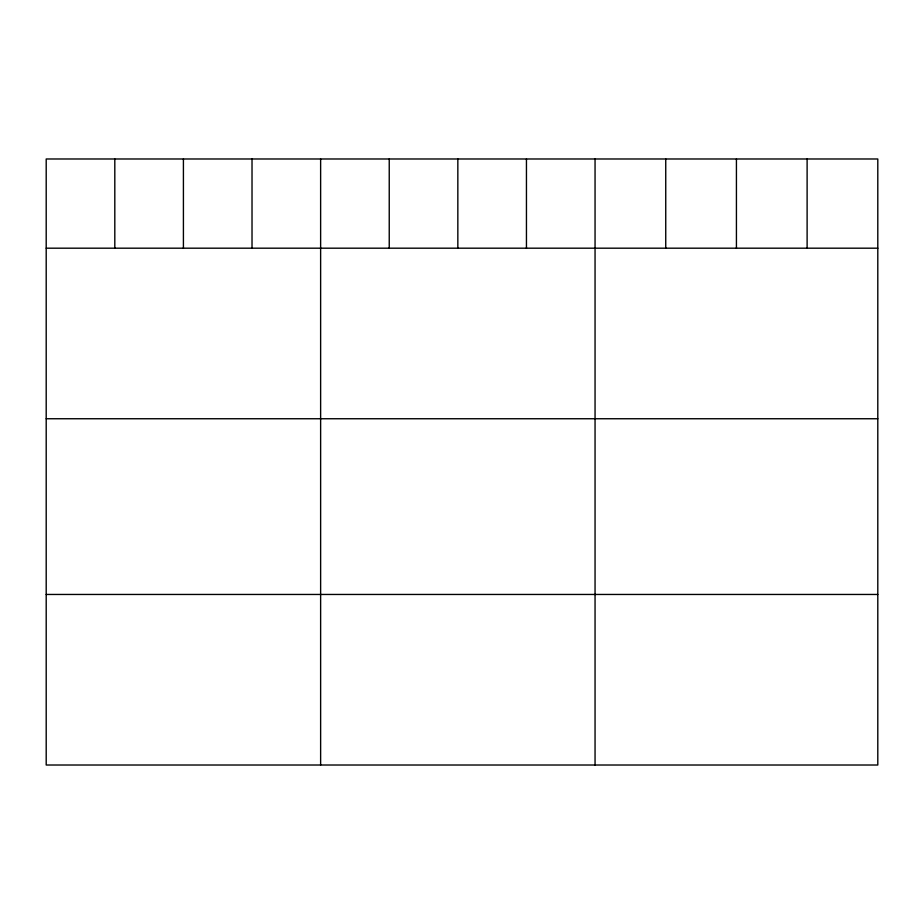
<?xml version="1.0" encoding="UTF-8"?>
<svg xmlns="http://www.w3.org/2000/svg" width="924" height="924" viewBox="0 0 924 924"><rect width="100%" height="100%" fill="white"/><g stroke="black" fill="none" stroke-linecap="round" stroke-linejoin="round"><path stroke-width="1.39" d="M877.8 248.186L877.8 765.014L46.2 765.014L46.2 158.986L877.8 158.986L877.8 248.186L46.2 248.186M46.2 418.745L877.8 418.745M46.2 594.455L877.8 594.455M807.114 158.986L807.114 248.186M736.428 158.986L736.428 248.186M665.742 158.986L665.742 248.186M595.056 158.986L595.056 765.014M526.449 158.986L526.449 248.186M457.842 158.986L457.842 248.186M389.235 158.986L389.235 248.186M320.628 158.986L320.628 765.014M252.021 158.986L252.021 248.186M183.414 158.986L183.414 248.186M114.807 158.986L114.807 248.186"/></g></svg>
